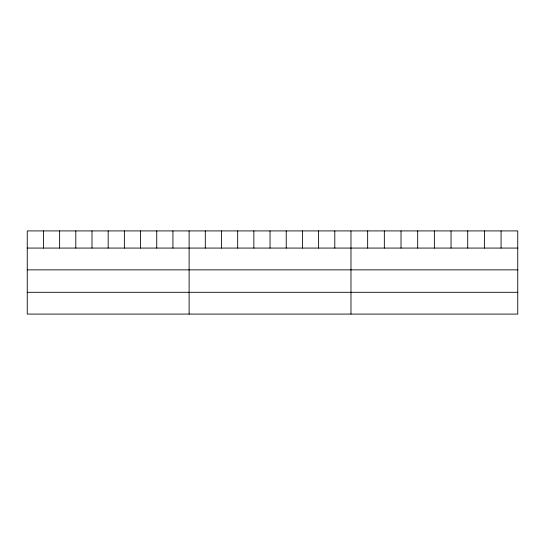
<?xml version="1.0" encoding="UTF-8"?>
<svg xmlns="http://www.w3.org/2000/svg" width="545" height="545" viewBox="0 0 545 545"><rect width="100%" height="100%" fill="white"/><g stroke="black" fill="none" stroke-linecap="round" stroke-linejoin="round"><path stroke-width="0.82" d="M517.75 248.07L517.75 314.09L27.25 314.09L27.25 230.91L517.75 230.91L517.75 248.07L27.25 248.07M27.25 269.857L517.75 269.857M27.25 292.304L517.75 292.304M501.073 230.91L501.073 248.07M484.396 230.91L484.396 248.07M467.719 230.91L467.719 248.07M451.042 230.91L451.042 248.07M434.365 230.91L434.365 248.07M417.688 230.91L417.688 248.07M401.011 230.91L401.011 248.07M384.334 230.91L384.334 248.07M367.657 230.91L367.657 248.07M350.98 230.91L350.98 314.09M334.793 230.91L334.793 248.07M318.607 230.91L318.607 248.07M302.421 230.91L302.421 248.07M286.234 230.91L286.234 248.07M270.048 230.91L270.048 248.07M253.861 230.91L253.861 248.07M237.674 230.91L237.674 248.07M221.488 230.91L221.488 248.07M205.302 230.91L205.302 248.07M189.115 230.91L189.115 314.09M172.929 230.91L172.929 248.07M156.742 230.91L156.742 248.07M140.555 230.91L140.555 248.07M124.369 230.91L124.369 248.07M108.183 230.91L108.183 248.07M91.996 230.91L91.996 248.07M75.809 230.91L75.809 248.07M59.623 230.91L59.623 248.07M43.437 230.91L43.437 248.07"/></g></svg>
